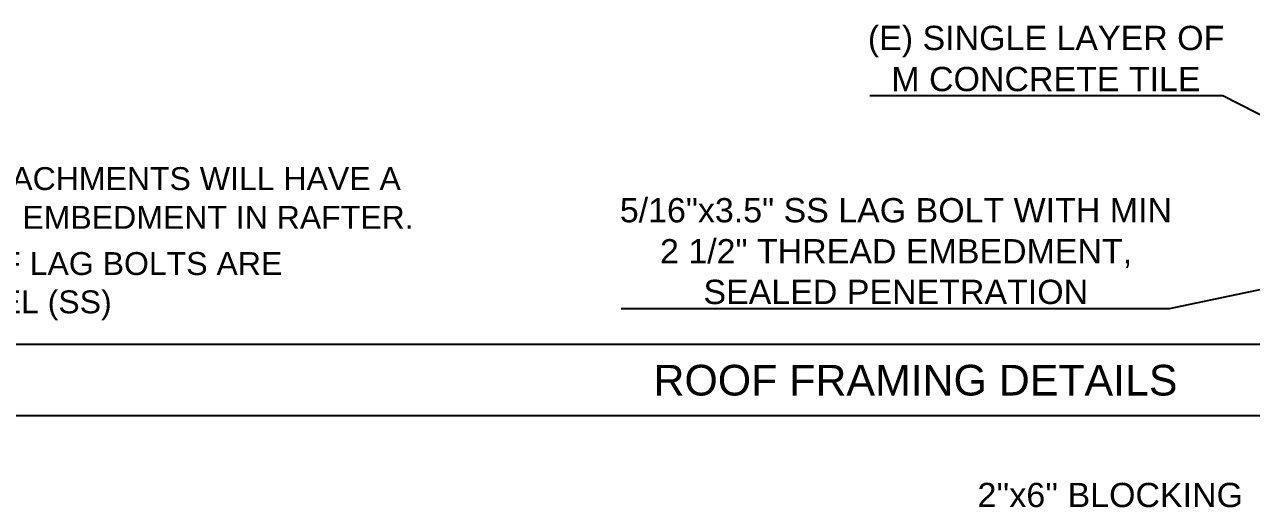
# Model space of a CAD drawing. Header units: millimetres. Extents: x 351 to 7480, y -14642 to -8468.
# Drawn here: x 2733.2 to 3212.9, y -10329.5 to -10140.5 of the extents above; entities that cross this region are included whole.
import ezdxf

# ---------------------------------------------------------------- set-up
doc = ezdxf.new("R2010")
doc.units = ezdxf.units.MM
for name, color, linetype in [('PDF6_0', 7, 'Continuous'), ('PDF6_PDF4_Geometry', 7, 'Continuous'), ('PDF6_Text', 7, 'Continuous')]:
    doc.layers.add(name, color=color, linetype=linetype)
doc.styles.add('PDF Arial', font='arial.ttf')

msp = doc.modelspace()

# ---------------------------------------------------------------- linework, layer by layer
at = {"layer": 'PDF6_0', "lineweight": 25}
for points in [[(3267.93, -10202.25), (3201.72, -10168.47), (3063.77, -10168.47)], [(3375.1, -10210.88), (3180.74, -10251.75), (2966.5, -10251.75)]]:
    msp.add_lwpolyline(points, dxfattribs=at)
at = {"layer": 'PDF6_PDF4_Geometry', "lineweight": 25}
msp.add_lwpolyline([(3571.81, -10265.55), (3571.81, -10293.62), (2621.84, -10293.62), (2621.84, -10265.55)], close=True, dxfattribs=at)
msp.add_lwpolyline([(3571.81, -10265.55), (3571.81, -10293.62), (2621.84, -10293.62), (2621.84, -10265.55)], close=True, dxfattribs=at)

# ---------------------------------------------------------------- texts
at = {"layer": 'PDF6_Text', "attachment_point": 7, "style": 'PDF Arial'}
for s, insert, char_height in [('(E) SINGLE LAYER OF', (3062.95, -10153.37), 9.4997), ('M CONCRETE TILE', (3072.12, -10166.72), 9.4997), ('NOTE:ROOF ATTACHMENTS WILL HAVE A', (2626.48, -10205.4), 8.9611), ('5/16"x3.5" SS LAG BOLT WITH MIN', (2965.96, -10218.04), 9.4997), ('MINIMUM OF 2.5" EMBEDMENT IN RAFTER.', (2626.38, -10220.57), 8.9611), ('2 1/2" THREAD EMBEDMENT,', (2981.67, -10235.74), 9.4997), ('NOTE:STANDOFF LAG BOLTS ARE', (2626.02, -10238.64), 8.9611), ('SEALED PENETRATION', (2998.65, -10250), 9.4997), ('STAINLESS STEEL (SS)', (2626.75, -10256.2), 8.9611), ('ROOF FRAMING DETAILS', (2979.13, -10285.83), 11.9996), ("2''x6'' BLOCKING", (3105.82, -10329.47), 9.4997)]:
    msp.add_mtext(s, dxfattribs=dict(at, insert=insert, char_height=char_height))

doc.saveas('drawing.dxf')
